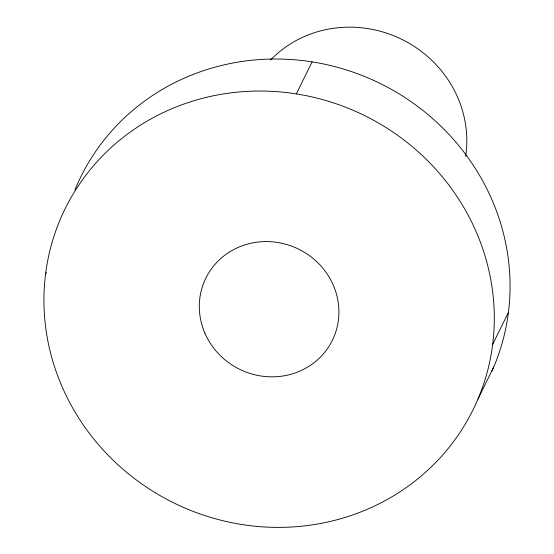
<?xml version="1.0" encoding="UTF-8"?>
<svg xmlns="http://www.w3.org/2000/svg" width="554" height="554" viewBox="0 0 554 554"><rect width="100%" height="100%" fill="white"/><g stroke="black" fill="none" stroke-linecap="round" stroke-linejoin="round"><path stroke-width="0.83" d="M45.587 273.967L46.335 272.443M296.335 93.903A227.382 215.88 26.2 0 1 449.1 447.383A227.382 215.88 26.2 0 1 61.923 386.339A227.382 215.88 26.2 0 1 296.335 93.903L312.096 61.875M492.658 344.456L508.413 312.421M477.998 398.977L493.759 366.949M75.025 189.759A227.382 215.88 26.2 0 1 370.252 78.869A227.382 215.88 26.2 0 1 491.71 371.616M270.463 60.081A113.688 107.94 26.2 0 1 402.01 39.459A113.688 107.94 26.2 0 1 465.644 156.401M204.89 333.12A70.49 66.923 26.2 0 0 324.914 352.046A70.49 66.923 26.2 0 0 277.554 242.465A70.49 66.923 26.2 0 0 204.89 333.12"/></g></svg>
